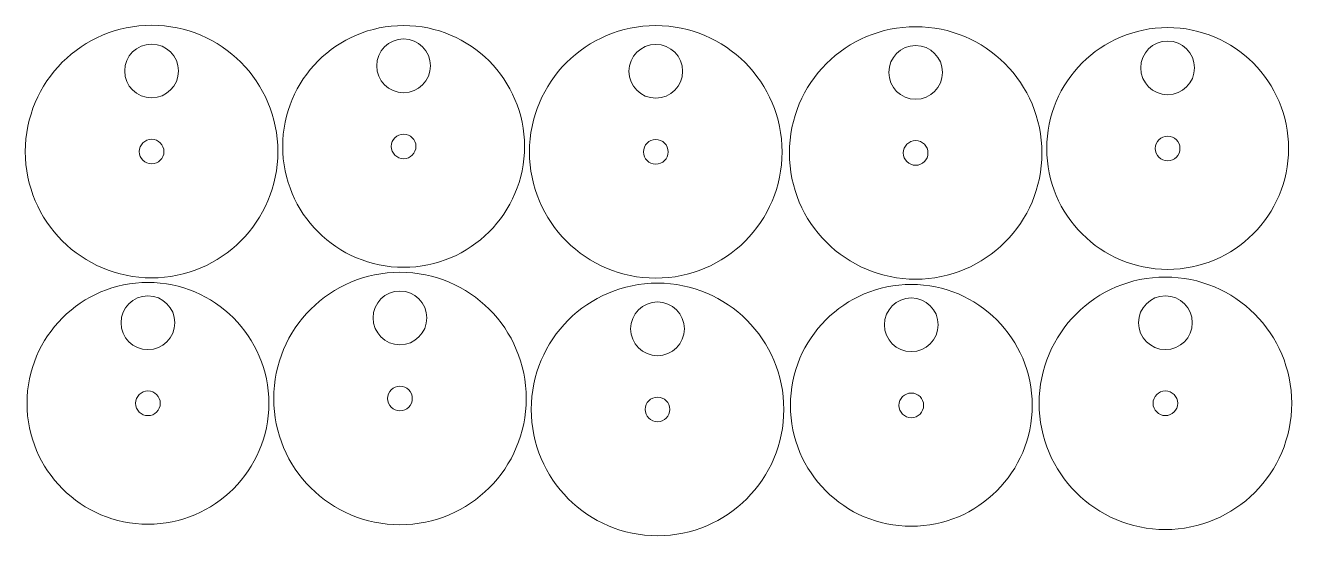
# Model space of a CAD drawing. Header units: millimetres. Extents: x -301 to 171, y 34 to 224.
import ezdxf

# ---------------------------------------------------------------- set-up
doc = ezdxf.new("R2010")
doc.units = ezdxf.units.MM
doc.header["$MEASUREMENT"] = 0
doc.layers.add('Layer 1', color=7, linetype='Continuous')
doc.layers.add('Visible (ANSI)', color=7, linetype='Continuous')

msp = doc.modelspace()

# ---------------------------------------------------------------- linework, layer by layer
at = {"layer": 'Layer 1', "lineweight": 9}
for points in [[(-114.8547, 179.186), (-114.8547, 204.0387), (-135.0017, 224.1859), (-159.8545, 224.186), (-159.8545, 224.186), (-184.7073, 224.186), (-204.8545, 204.0389), (-204.8546, 179.1861), (-204.8546, 179.1861), (-204.8546, 154.3333), (-184.7075, 134.1861), (-159.8547, 134.186), (-159.8547, 134.186), (-135.002, 134.1859), (-114.8548, 154.3329), (-114.8547, 179.1857)], [(-18.9953, 177.154), (-18.9953, 203.1113), (-40.0377, 224.1539), (-65.9951, 224.1539), (-65.9951, 224.1539), (-91.9525, 224.154), (-112.9951, 203.1114), (-112.9952, 177.1542), (-112.9952, 177.1542), (-112.9952, 151.1968), (-91.9527, 130.1541), (-65.9953, 130.154), (-65.9953, 130.154), (-40.038, 130.1539), (-18.9954, 151.1964), (-18.9953, 177.1538)], [(77.7301, 176.7587), (77.7301, 202.716), (56.6877, 223.7586), (30.7303, 223.7586), (30.7303, 223.7586), (4.7729, 223.7587), (-16.2697, 202.7161), (-16.2698, 176.7589), (-16.2698, 176.7589), (-16.2698, 150.8015), (4.7727, 129.7588), (30.7301, 129.7587), (30.7301, 129.7587), (56.6874, 129.7586), (77.73, 150.8011), (77.7301, 176.7585)], [(169.5125, 178.424), (169.5125, 203.2767), (149.3655, 223.4239), (124.5127, 223.424), (124.5127, 223.424), (99.6599, 223.424), (79.5127, 203.2769), (79.5126, 178.4241), (79.5126, 178.4241), (79.5126, 153.5713), (99.6597, 133.4241), (124.5125, 133.424), (124.5125, 133.424), (149.3652, 133.4239), (169.5124, 153.5709), (169.5125, 178.4237)], [(-149.8546, 209.186), (-149.8546, 214.7088), (-154.3317, 219.1859), (-159.8546, 219.186), (-159.8546, 219.186), (-165.3774, 219.186), (-169.8546, 214.7088), (-169.8546, 209.186), (-169.8546, 209.186), (-169.8546, 203.6631), (-165.3775, 199.186), (-159.8546, 199.186), (-159.8546, 199.186), (-154.3318, 199.1859), (-149.8546, 203.6631), (-149.8546, 209.1859)], [(-55.9952, 207.1539), (-55.9952, 212.6768), (-60.4723, 217.1539), (-65.9951, 217.1539), (-65.9951, 217.1539), (-71.518, 217.1539), (-75.9951, 212.6768), (-75.9952, 207.154), (-75.9952, 207.154), (-75.9952, 201.6311), (-71.518, 197.154), (-65.9952, 197.1539), (-65.9952, 197.1539), (-60.4724, 197.1539), (-55.9952, 201.631), (-55.9952, 207.1539)], [(134.5126, 208.424), (134.5126, 213.9468), (130.0355, 218.4239), (124.5126, 218.424), (124.5126, 218.424), (118.9898, 218.424), (114.5126, 213.9468), (114.5126, 208.424), (114.5126, 208.424), (114.5126, 202.9011), (118.9897, 198.424), (124.5126, 198.424), (124.5126, 198.424), (130.0354, 198.4239), (134.5126, 202.9011), (134.5126, 208.4239)], [(40.7302, 206.7586), (40.7302, 212.2815), (36.2531, 216.7586), (30.7303, 216.7586), (30.7303, 216.7586), (25.2074, 216.7586), (20.7303, 212.2815), (20.7302, 206.7587), (20.7302, 206.7587), (20.7302, 201.2358), (25.2074, 196.7587), (30.7302, 196.7586), (30.7302, 196.7586), (36.253, 196.7586), (40.7302, 201.2357), (40.7302, 206.7586)], [(-155.2646, 179.186), (-155.2646, 181.7209), (-157.3196, 183.776), (-159.8546, 183.776), (-159.8546, 183.776), (-162.3895, 183.776), (-164.4446, 181.721), (-164.4446, 179.186), (-164.4446, 179.186), (-164.4446, 176.651), (-162.3896, 174.596), (-159.8546, 174.596), (-159.8546, 174.596), (-157.3196, 174.5959), (-155.2646, 176.6509), (-155.2646, 179.1859)], [(-61.4052, 177.154), (-61.4052, 179.689), (-63.4602, 181.744), (-65.9951, 181.744), (-65.9951, 181.744), (-68.5301, 181.744), (-70.5851, 179.689), (-70.5852, 177.1541), (-70.5852, 177.1541), (-70.5852, 174.6191), (-68.5302, 172.5641), (-65.9952, 172.564), (-65.9952, 172.564), (-63.4602, 172.564), (-61.4052, 174.619), (-61.4052, 177.154)], [(35.3202, 176.7587), (35.3202, 179.2937), (33.2652, 181.3487), (30.7303, 181.3487), (30.7303, 181.3487), (28.1953, 181.3487), (26.1403, 179.2937), (26.1402, 176.7588), (26.1402, 176.7588), (26.1402, 174.2238), (28.1952, 172.1688), (30.7302, 172.1687), (30.7302, 172.1687), (33.2652, 172.1687), (35.3202, 174.2237), (35.3202, 176.7587)], [(129.1026, 178.424), (129.1026, 180.9589), (127.0476, 183.014), (124.5126, 183.014), (124.5126, 183.014), (121.9777, 183.014), (119.9226, 180.959), (119.9226, 178.424), (119.9226, 178.424), (119.9226, 175.889), (121.9776, 173.834), (124.5126, 173.834), (124.5126, 173.834), (127.0476, 173.8339), (129.1026, 175.8889), (129.1026, 178.4239)], [(-114.1992, 85.3469), (-114.1992, 111.3042), (-135.2416, 132.3468), (-161.199, 132.3468), (-161.199, 132.3468), (-187.1564, 132.3469), (-208.199, 111.3043), (-208.1991, 85.3471), (-208.1991, 85.3471), (-208.1991, 59.3897), (-187.1566, 38.347), (-161.1992, 38.3469), (-161.1992, 38.3469), (-135.2419, 38.3468), (-114.1993, 59.3893), (-114.1992, 85.3467)], [(-18.3462, 81.2831), (-18.3462, 107.2404), (-39.3886, 128.283), (-65.346, 128.283), (-65.346, 128.283), (-91.3034, 128.2831), (-112.346, 107.2405), (-112.3461, 81.2833), (-112.3461, 81.2833), (-112.3461, 55.3259), (-91.3036, 34.2832), (-65.3462, 34.2831), (-65.3462, 34.2831), (-39.3889, 34.283), (-18.3463, 55.3255), (-18.3462, 81.2829)], [(74.1034, 82.7891), (74.1034, 107.6418), (53.9564, 127.789), (29.1036, 127.7891), (29.1036, 127.7891), (4.2508, 127.7891), (-15.8964, 107.642), (-15.8965, 82.7892), (-15.8965, 82.7892), (-15.8965, 57.9364), (4.2506, 37.7892), (29.1034, 37.7891), (29.1034, 37.7891), (53.9561, 37.789), (74.1033, 57.936), (74.1034, 82.7888)], [(170.676, 83.5689), (170.676, 109.5262), (149.6336, 130.5688), (123.6762, 130.5688), (123.6762, 130.5688), (97.7188, 130.5689), (76.6762, 109.5263), (76.6761, 83.5691), (76.6761, 83.5691), (76.6761, 57.6117), (97.7186, 36.569), (123.676, 36.5689), (123.676, 36.5689), (149.6333, 36.5688), (170.6759, 57.6113), (170.676, 83.5687)], [(-151.1991, 115.3468), (-151.1991, 120.8697), (-155.6762, 125.3468), (-161.199, 125.3468), (-161.199, 125.3468), (-166.7219, 125.3468), (-171.199, 120.8697), (-171.1991, 115.3469), (-171.1991, 115.3469), (-171.1991, 109.824), (-166.7219, 105.3469), (-161.1991, 105.3468), (-161.1991, 105.3468), (-155.6763, 105.3468), (-151.1991, 109.8239), (-151.1991, 115.3468)], [(39.1035, 112.7891), (39.1035, 118.3119), (34.6264, 122.789), (29.1035, 122.7891), (29.1035, 122.7891), (23.5807, 122.7891), (19.1035, 118.3119), (19.1035, 112.7891), (19.1035, 112.7891), (19.1035, 107.2662), (23.5806, 102.7891), (29.1035, 102.7891), (29.1035, 102.7891), (34.6263, 102.789), (39.1035, 107.2662), (39.1035, 112.789)], [(133.6761, 113.5688), (133.6761, 119.0917), (129.199, 123.5688), (123.6762, 123.5688), (123.6762, 123.5688), (118.1533, 123.5688), (113.6762, 119.0917), (113.6761, 113.5689), (113.6761, 113.5689), (113.6761, 108.046), (118.1533, 103.5689), (123.6761, 103.5688), (123.6761, 103.5688), (129.1989, 103.5688), (133.6761, 108.0459), (133.6761, 113.5688)], [(-55.3461, 111.283), (-55.3461, 116.8059), (-59.8232, 121.283), (-65.346, 121.283), (-65.346, 121.283), (-70.8689, 121.283), (-75.346, 116.8059), (-75.3461, 111.2831), (-75.3461, 111.2831), (-75.3461, 105.7602), (-70.8689, 101.2831), (-65.3461, 101.283), (-65.3461, 101.283), (-59.8233, 101.283), (-55.3461, 105.7601), (-55.3461, 111.283)], [(-156.6091, 85.3469), (-156.6091, 87.8819), (-158.6641, 89.9369), (-161.199, 89.9369), (-161.199, 89.9369), (-163.734, 89.9369), (-165.789, 87.8819), (-165.7891, 85.347), (-165.7891, 85.347), (-165.7891, 82.812), (-163.7341, 80.757), (-161.1991, 80.7569), (-161.1991, 80.7569), (-158.6641, 80.7569), (-156.6091, 82.8119), (-156.6091, 85.3469)], [(-60.7561, 81.2831), (-60.7561, 83.8181), (-62.8111, 85.8731), (-65.346, 85.8731), (-65.346, 85.8731), (-67.881, 85.8731), (-69.936, 83.8181), (-69.9361, 81.2832), (-69.9361, 81.2832), (-69.9361, 78.7482), (-67.8811, 76.6932), (-65.3461, 76.6931), (-65.3461, 76.6931), (-62.8111, 76.6931), (-60.7561, 78.7481), (-60.7561, 81.2831)], [(33.6935, 82.7891), (33.6935, 85.324), (31.6385, 87.3791), (29.1035, 87.3791), (29.1035, 87.3791), (26.5686, 87.3791), (24.5135, 85.3241), (24.5135, 82.7891), (24.5135, 82.7891), (24.5135, 80.2541), (26.5685, 78.1991), (29.1035, 78.1991), (29.1035, 78.1991), (31.6385, 78.199), (33.6935, 80.254), (33.6935, 82.789)], [(128.2661, 83.5689), (128.2661, 86.1039), (126.2111, 88.1589), (123.6762, 88.1589), (123.6762, 88.1589), (121.1412, 88.1589), (119.0862, 86.1039), (119.0861, 83.569), (119.0861, 83.569), (119.0861, 81.034), (121.1411, 78.979), (123.6761, 78.9789), (123.6761, 78.9789), (126.2111, 78.9789), (128.2661, 81.0339), (128.2661, 83.5689)]]:
    msp.add_open_spline(points, degree=3, knots=[0, 0, 0, 0, 0.2, 0.2, 0.2, 0.2, 0.4, 0.4, 0.4, 0.4, 0.6, 0.6, 0.6, 0.6, 1, 1, 1, 1], dxfattribs=at)
at = {"layer": 'Visible (ANSI)', "lineweight": 9}
for points in [[(-206.6371, 177.2667), (-206.6371, 203.224), (-227.6795, 224.2666), (-253.6369, 224.2666), (-253.6369, 224.2666), (-279.5943, 224.2667), (-300.6369, 203.2241), (-300.637, 177.2669), (-300.637, 177.2669), (-300.637, 151.3095), (-279.5945, 130.2668), (-253.6371, 130.2667), (-253.6371, 130.2667), (-227.6798, 130.2666), (-206.6372, 151.3091), (-206.6371, 177.2665)], [(-243.637, 207.2666), (-243.637, 212.7895), (-248.1141, 217.2666), (-253.6369, 217.2666), (-253.6369, 217.2666), (-259.1598, 217.2666), (-263.6369, 212.7895), (-263.637, 207.2667), (-263.637, 207.2667), (-263.637, 201.7438), (-259.1598, 197.2667), (-253.637, 197.2666), (-253.637, 197.2666), (-248.1142, 197.2666), (-243.637, 201.7437), (-243.637, 207.2666)], [(-249.047, 177.2667), (-249.047, 179.8017), (-251.102, 181.8567), (-253.6369, 181.8567), (-253.6369, 181.8567), (-256.1719, 181.8567), (-258.2269, 179.8017), (-258.227, 177.2668), (-258.227, 177.2668), (-258.227, 174.7318), (-256.172, 172.6768), (-253.637, 172.6767), (-253.637, 172.6767), (-251.102, 172.6767), (-249.047, 174.7317), (-249.047, 177.2667)], [(-210.0098, 83.5511), (-210.0098, 108.4038), (-230.1568, 128.551), (-255.0096, 128.5511), (-255.0096, 128.5511), (-279.8624, 128.5511), (-300.0096, 108.404), (-300.0097, 83.5512), (-300.0097, 83.5512), (-300.0097, 58.6984), (-279.8626, 38.5512), (-255.0098, 38.5511), (-255.0098, 38.5511), (-230.1571, 38.551), (-210.0099, 58.698), (-210.0098, 83.5508)], [(-245.0097, 113.5511), (-245.0097, 119.0739), (-249.4868, 123.551), (-255.0097, 123.5511), (-255.0097, 123.5511), (-260.5325, 123.5511), (-265.0097, 119.0739), (-265.0097, 113.5511), (-265.0097, 113.5511), (-265.0097, 108.0282), (-260.5326, 103.5511), (-255.0097, 103.5511), (-255.0097, 103.5511), (-249.4869, 103.551), (-245.0097, 108.0282), (-245.0097, 113.551)], [(-250.4197, 83.5511), (-250.4197, 86.086), (-252.4747, 88.1411), (-255.0097, 88.1411), (-255.0097, 88.1411), (-257.5446, 88.1411), (-259.5997, 86.0861), (-259.5997, 83.5511), (-259.5997, 83.5511), (-259.5997, 81.0161), (-257.5447, 78.9611), (-255.0097, 78.9611), (-255.0097, 78.9611), (-252.4747, 78.961), (-250.4197, 81.016), (-250.4197, 83.551)]]:
    msp.add_open_spline(points, degree=3, knots=[0, 0, 0, 0, 0.2, 0.2, 0.2, 0.2, 0.4, 0.4, 0.4, 0.4, 0.6, 0.6, 0.6, 0.6, 1, 1, 1, 1], dxfattribs=at)

doc.saveas('drawing.dxf')
